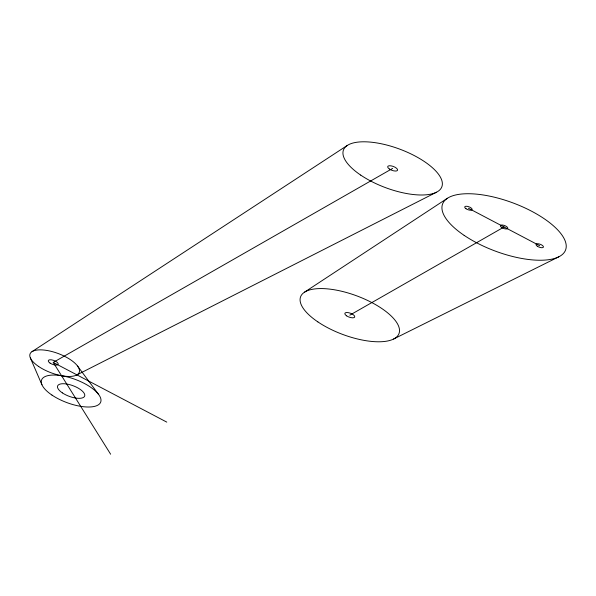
<?xml version="1.0" encoding="UTF-8"?>
<svg xmlns="http://www.w3.org/2000/svg" width="596" height="596" viewBox="0 0 596 596"><rect width="100%" height="100%" fill="white"/><g stroke="black" fill="none" stroke-linecap="round" stroke-linejoin="round"><path stroke-width="0.89" d="M304.467 292.204L447.417 198.274M31.998 351.67L347.341 145.409M110.632 454.212L53.238 362.42L392.645 168.4M349.8 315.18L504.074 226.987M76.586 375.063L436.525 192.203M393.554 339.05L558.772 256.824M468.419 208.235L539.73 245.738M53.238 362.42L166.776 422.117M77.569 366.071L98.675 394.53M30.359 357.928L41.929 384.74M464.165 235.383A65.657 25.658 20.5 0 0 565.299 250.655A65.657 25.658 20.5 0 0 482.767 194.914A65.657 25.658 20.5 0 0 464.165 235.383M360.722 175.112A52.53 20.525 20.5 0 0 441.621 187.338A52.53 20.525 20.5 0 0 375.599 142.742A52.53 20.525 20.5 0 0 360.722 175.112M317.877 321.9A52.53 20.525 20.5 0 0 398.776 334.118A52.53 20.525 20.5 0 0 332.754 289.522A52.53 20.525 20.5 0 0 317.877 321.9M38.688 366.518A26.261 10.259 20.5 0 0 79.134 372.627A26.261 10.259 20.5 0 0 46.123 350.329A26.261 10.259 20.5 0 0 38.688 366.518M51.941 395.066A31.566 12.337 20.5 0 0 100.56 402.404A31.566 12.337 20.5 0 0 60.881 375.614A31.566 12.337 20.5 0 0 51.941 395.066M62.349 392.876A14.446 5.647 20.5 0 0 84.595 396.236A14.446 5.647 20.5 0 0 66.439 383.973A14.446 5.647 20.5 0 0 62.349 392.876M50.049 363.091A5.252 2.049 20.5 0 0 58.14 364.312A5.252 2.049 20.5 0 0 51.532 359.85A5.252 2.049 20.5 0 0 50.049 363.091M389.456 169.07A5.252 2.049 20.5 0 0 397.547 170.292A5.252 2.049 20.5 0 0 390.946 165.83A5.252 2.049 20.5 0 0 389.456 169.07M346.604 315.85A5.252 2.049 20.5 0 0 354.695 317.072A5.252 2.049 20.5 0 0 348.094 312.609A5.252 2.049 20.5 0 0 346.604 315.85M501.683 227.493A3.941 1.542 20.5 0 0 507.747 228.41A3.941 1.542 20.5 0 0 502.8 225.065A3.941 1.542 20.5 0 0 501.683 227.493M537.339 246.237A3.941 1.542 20.5 0 0 543.403 247.154A3.941 1.542 20.5 0 0 538.456 243.809A3.941 1.542 20.5 0 0 537.339 246.237M466.027 208.742A3.941 1.542 20.5 0 0 472.092 209.658A3.941 1.542 20.5 0 0 467.137 206.313A3.941 1.542 20.5 0 0 466.027 208.742"/></g></svg>
